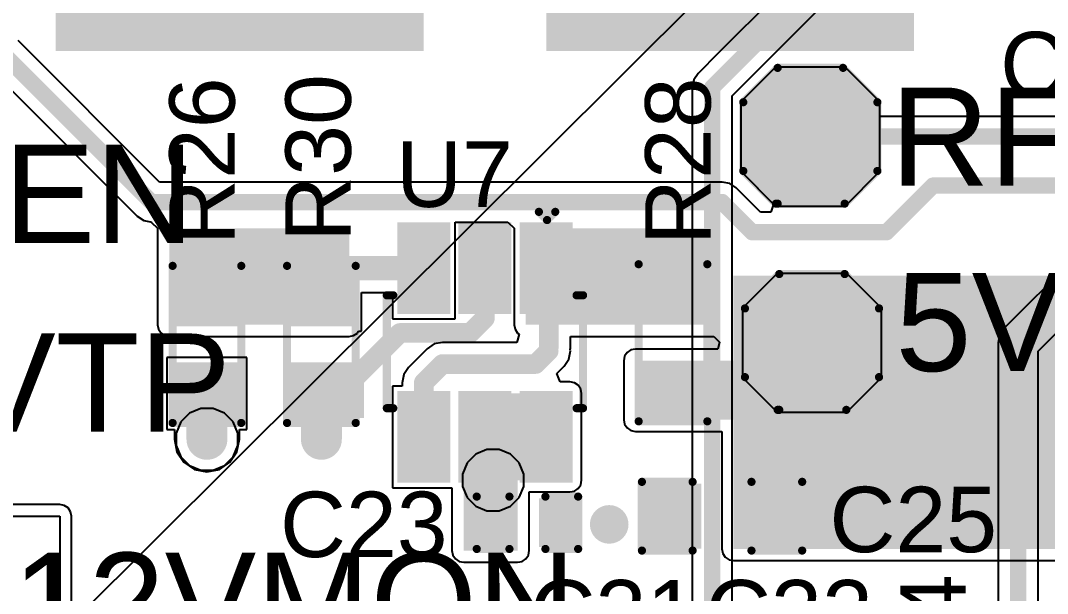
# Model space of a CAD drawing. Header units: millimetres. Extents: x 0 to 215, y 0 to 215.
# Drawn here: x 0.916 to 1.544, y 1.973 to 2.323 of the extents above; entities that cross this region are included whole.
import ezdxf

# ---------------------------------------------------------------- set-up
doc = ezdxf.new("R2010")
doc.units = ezdxf.units.MM
doc.header["$MEASUREMENT"] = 0
for name, color, linetype in [('BottomLayer', 5, 'Continuous'), ('BottomSolder', 6, 'Continuous'), ('MultiLayer', 9, 'Continuous'), ('PadHoleLayer', 156, 'Continuous'), ('TopLayer', 1, 'Continuous'), ('TopOverlay', 2, 'Continuous'), ('TopPaste', 8, 'Continuous'), ('TopSolder', 216, 'Continuous'), ('ViaHoleLayer', 16, 'Continuous')]:
    doc.layers.add(name, color=color, linetype=linetype)
doc.styles.add('Arial', font='', dxfattribs={"height": 0.2})
doc.styles.get('Arial').set_extended_font_data('Arial')

# ---------------------------------------------------------------- blocks, each defined once
blk = doc.blocks.new('P____PAK_SO_8_14')
at = {"layer": 'TopSolder'}
blk.add_line((0.10349, -0.09602), (-213.99582, -213.18636), dxfattribs=at)
blk = doc.blocks.new('SOT_23_6_19')
at = {"layer": 'TopLayer'}
for points in [[(-0.07559, 0.04961), (-0.02756, 0.04961), (-0.02756, 0.0252), (-0.07559, 0.0252)], [(0.02756, 0.04961), (0.07559, 0.04961), (0.07559, 0.0252), (0.02756, 0.0252)], [(-0.07559, 0.0122), (-0.02756, 0.0122), (-0.02756, -0.0122), (-0.07559, -0.0122)], [(0.02756, 0.0122), (0.07559, 0.0122), (0.07559, -0.0122), (0.02756, -0.0122)], [(-0.07559, -0.0252), (-0.02756, -0.0252), (-0.02756, -0.04961), (-0.07559, -0.04961)], [(0.02756, -0.0252), (0.07559, -0.0252), (0.07559, -0.04961), (0.02756, -0.04961)]]:
    blk.add_hatch(color=1, dxfattribs=at).paths.add_polyline_path(points)
at = {"layer": 'TopPaste'}
for points in [[(-0.07559, 0.04961), (-0.02756, 0.04961), (-0.02756, 0.0252), (-0.07559, 0.0252)], [(0.02756, 0.04961), (0.07559, 0.04961), (0.07559, 0.0252), (0.02756, 0.0252)], [(-0.07559, 0.0122), (-0.02756, 0.0122), (-0.02756, -0.0122), (-0.07559, -0.0122)], [(0.02756, 0.0122), (0.07559, 0.0122), (0.07559, -0.0122), (0.02756, -0.0122)], [(-0.07559, -0.0252), (-0.02756, -0.0252), (-0.02756, -0.04961), (-0.07559, -0.04961)], [(0.02756, -0.0252), (0.07559, -0.0252), (0.07559, -0.04961), (0.02756, -0.04961)]]:
    blk.add_hatch(color=8, dxfattribs=at).paths.add_polyline_path(points)
at = {"layer": 'TopSolder'}
for points in [[(-0.07959, 0.05361), (-0.02356, 0.05361), (-0.02356, 0.0212), (-0.07959, 0.0212)], [(0.02356, 0.05361), (0.07959, 0.05361), (0.07959, 0.0212), (0.02356, 0.0212)], [(-0.07959, 0.0162), (-0.02356, 0.0162), (-0.02356, -0.0162), (-0.07959, -0.0162)], [(0.02356, 0.0162), (0.07959, 0.0162), (0.07959, -0.0162), (0.02356, -0.0162)], [(-0.07959, -0.0212), (-0.02356, -0.0212), (-0.02356, -0.05361), (-0.07959, -0.05361)], [(0.02356, -0.0212), (0.07959, -0.0212), (0.07959, -0.05361), (0.02356, -0.05361)]]:
    blk.add_hatch(color=216, dxfattribs=at).paths.add_polyline_path(points)
at = {"layer": 'TopOverlay', "const_width": 0.005}
for points in [[(0.034, 0.06), (-0.035, 0.06)], [(-0.035, 0.05606), (-0.035, 0.06)], [(0.034, 0.05606), (0.034, 0.06)], [(-0.081, 0.038), (-0.086, 0.043)], [(-0.086, 0.033), (-0.086, 0.043)], [(-0.086, 0.033), (-0.081, 0.038)], [(-0.035, -0.06), (-0.035, -0.05606)], [(0.034, -0.06), (0.034, -0.05606)], [(0.034, -0.06), (-0.035, -0.06)]]:
    blk.add_lwpolyline(points, dxfattribs=at)
at = {"layer": 'TopOverlay', "const_width": 0.0025}
for points in [[(-0.03625, 0.06, 1), (-0.03375, 0.06, 1)], [(-0.03625, 0.06, 1), (-0.03375, 0.06, 1)], [(-0.03625, 0.05606, 1), (-0.03375, 0.05606, 1)], [(0.03275, 0.06, 1), (0.03525, 0.06, 1)], [(0.03275, 0.06, 1), (0.03525, 0.06, 1)], [(0.03275, 0.05606, 1), (0.03525, 0.05606, 1)], [(-0.08725, 0.043, 1), (-0.08475, 0.043, 1)], [(-0.08725, 0.043, 1), (-0.08475, 0.043, 1)], [(-0.08225, 0.038, 1), (-0.07975, 0.038, 1)], [(-0.08225, 0.038, 1), (-0.07975, 0.038, 1)], [(-0.08725, 0.033, 1), (-0.08475, 0.033, 1)], [(-0.08725, 0.033, 1), (-0.08475, 0.033, 1)], [(-0.03625, -0.05606, 1), (-0.03375, -0.05606, 1)], [(0.03275, -0.05606, 1), (0.03525, -0.05606, 1)], [(-0.03625, -0.06, 1), (-0.03375, -0.06, 1)], [(-0.03625, -0.06, 1), (-0.03375, -0.06, 1)], [(0.03275, -0.06, 1), (0.03525, -0.06, 1)], [(0.03275, -0.06, 1), (0.03525, -0.06, 1)]]:
    blk.add_lwpolyline(points, format="xyb", close=True, dxfattribs=at)
blk = doc.blocks.new('R___0603_51')
at = {"layer": 'TopLayer'}
for points in [[(-0.015, 0.0175), (-0.015, -0.0175), (-0.045, -0.0175), (-0.045, 0.0175)], [(0.045, 0.0175), (0.045, -0.0175), (0.015, -0.0175), (0.015, 0.0175)]]:
    blk.add_hatch(color=1, dxfattribs=at).paths.add_polyline_path(points)
at = {"layer": 'TopPaste'}
for points in [[(-0.015, 0.0175), (-0.015, -0.0175), (-0.045, -0.0175), (-0.045, 0.0175)], [(0.045, 0.0175), (0.045, -0.0175), (0.015, -0.0175), (0.015, 0.0175)]]:
    blk.add_hatch(color=8, dxfattribs=at).paths.add_polyline_path(points)
at = {"layer": 'TopSolder'}
for points in [[(-0.011, 0.0215), (-0.011, -0.0215), (-0.049, -0.0215), (-0.049, 0.0215)], [(0.049, 0.0215), (0.049, -0.0215), (0.011, -0.0215), (0.011, 0.0215)]]:
    blk.add_hatch(color=216, dxfattribs=at).paths.add_polyline_path(points)
at = {"layer": 'TopOverlay', "const_width": 0.005}
for points in [[(-0.048, 0.021), (0.048, 0.021)], [(-0.048, 0.021), (-0.048, -0.021)], [(0.048, 0.021), (0.048, -0.021)], [(-0.048, -0.021), (0.048, -0.021)]]:
    blk.add_lwpolyline(points, dxfattribs=at)
at = {"layer": 'TopOverlay', "const_width": 0.0025}
for points in [[(-0.04925, 0.021, 1), (-0.04675, 0.021, 1)], [(-0.04925, 0.021, 1), (-0.04675, 0.021, 1)], [(0.04675, 0.021, 1), (0.04925, 0.021, 1)], [(0.04675, 0.021, 1), (0.04925, 0.021, 1)], [(-0.04925, -0.021, 1), (-0.04675, -0.021, 1)], [(-0.04925, -0.021, 1), (-0.04675, -0.021, 1)], [(0.04675, -0.021, 1), (0.04925, -0.021, 1)], [(0.04675, -0.021, 1), (0.04925, -0.021, 1)]]:
    blk.add_lwpolyline(points, format="xyb", close=True, dxfattribs=at)
blk = doc.blocks.new('R___0603_53')
at = {"layer": 'TopLayer'}
for points in [[(-0.015, 0.0175), (-0.015, -0.0175), (-0.045, -0.0175), (-0.045, 0.0175)], [(0.045, 0.0175), (0.045, -0.0175), (0.015, -0.0175), (0.015, 0.0175)]]:
    blk.add_hatch(color=1, dxfattribs=at).paths.add_polyline_path(points)
at = {"layer": 'TopPaste'}
for points in [[(-0.015, 0.0175), (-0.015, -0.0175), (-0.045, -0.0175), (-0.045, 0.0175)], [(0.045, 0.0175), (0.045, -0.0175), (0.015, -0.0175), (0.015, 0.0175)]]:
    blk.add_hatch(color=8, dxfattribs=at).paths.add_polyline_path(points)
at = {"layer": 'TopSolder'}
for points in [[(-0.011, 0.0215), (-0.011, -0.0215), (-0.049, -0.0215), (-0.049, 0.0215)], [(0.049, 0.0215), (0.049, -0.0215), (0.011, -0.0215), (0.011, 0.0215)]]:
    blk.add_hatch(color=216, dxfattribs=at).paths.add_polyline_path(points)
at = {"layer": 'TopOverlay', "const_width": 0.005}
for points in [[(0.048, 0.021), (-0.048, 0.021)], [(-0.048, -0.021), (-0.048, 0.021)], [(0.048, -0.021), (0.048, 0.021)], [(0.048, -0.021), (-0.048, -0.021)]]:
    blk.add_lwpolyline(points, dxfattribs=at)
at = {"layer": 'TopOverlay', "const_width": 0.0025}
for points in [[(-0.04925, 0.021, 1), (-0.04675, 0.021, 1)], [(-0.04925, 0.021, 1), (-0.04675, 0.021, 1)], [(0.04675, 0.021, 1), (0.04925, 0.021, 1)], [(0.04675, 0.021, 1), (0.04925, 0.021, 1)], [(-0.04925, -0.021, 1), (-0.04675, -0.021, 1)], [(-0.04925, -0.021, 1), (-0.04675, -0.021, 1)], [(0.04675, -0.021, 1), (0.04925, -0.021, 1)], [(0.04675, -0.021, 1), (0.04925, -0.021, 1)]]:
    blk.add_lwpolyline(points, format="xyb", close=True, dxfattribs=at)
blk = doc.blocks.new('R___0603_55')
at = {"layer": 'TopLayer'}
for points in [[(-0.015, 0.0175), (-0.015, -0.0175), (-0.045, -0.0175), (-0.045, 0.0175)], [(0.045, 0.0175), (0.045, -0.0175), (0.015, -0.0175), (0.015, 0.0175)]]:
    blk.add_hatch(color=1, dxfattribs=at).paths.add_polyline_path(points)
at = {"layer": 'TopPaste'}
for points in [[(-0.015, 0.0175), (-0.015, -0.0175), (-0.045, -0.0175), (-0.045, 0.0175)], [(0.045, 0.0175), (0.045, -0.0175), (0.015, -0.0175), (0.015, 0.0175)]]:
    blk.add_hatch(color=8, dxfattribs=at).paths.add_polyline_path(points)
at = {"layer": 'TopSolder'}
for points in [[(-0.011, 0.0215), (-0.011, -0.0215), (-0.049, -0.0215), (-0.049, 0.0215)], [(0.049, 0.0215), (0.049, -0.0215), (0.011, -0.0215), (0.011, 0.0215)]]:
    blk.add_hatch(color=216, dxfattribs=at).paths.add_polyline_path(points)
at = {"layer": 'TopOverlay', "const_width": 0.005}
for points in [[(0.048, 0.021), (-0.048, 0.021)], [(-0.048, -0.021), (-0.048, 0.021)], [(0.048, -0.021), (0.048, 0.021)], [(0.048, -0.021), (-0.048, -0.021)]]:
    blk.add_lwpolyline(points, dxfattribs=at)
at = {"layer": 'TopOverlay', "const_width": 0.0025}
for points in [[(-0.04925, 0.021, 1), (-0.04675, 0.021, 1)], [(-0.04925, 0.021, 1), (-0.04675, 0.021, 1)], [(0.04675, 0.021, 1), (0.04925, 0.021, 1)], [(0.04675, 0.021, 1), (0.04925, 0.021, 1)], [(-0.04925, -0.021, 1), (-0.04675, -0.021, 1)], [(-0.04925, -0.021, 1), (-0.04675, -0.021, 1)], [(0.04675, -0.021, 1), (0.04925, -0.021, 1)], [(0.04675, -0.021, 1), (0.04925, -0.021, 1)]]:
    blk.add_lwpolyline(points, format="xyb", close=True, dxfattribs=at)
blk = doc.blocks.new('T____P______TH_1_8___H_________0_92___118')
at = {"layer": 'BottomLayer'}
blk.add_hatch(color=5, dxfattribs=at).paths.add_polyline_path([(0.01772, 0.03543), (-0.01772, 0.03543), (-0.03543, 0.01772), (-0.03543, -0.01772), (-0.01772, -0.03543), (0.01772, -0.03543), (0.03543, -0.01772), (0.03543, 0.01772)])
at = {"layer": 'BottomSolder'}
blk.add_hatch(color=6, dxfattribs=at).paths.add_polyline_path([(0.01972, 0.03943), (-0.01972, 0.03943), (-0.03943, 0.01972), (-0.03943, -0.01972), (-0.01972, -0.03943), (0.01972, -0.03943), (0.03943, -0.01972), (0.03943, 0.01972)])
at = {"layer": 'MultiLayer'}
blk.add_hatch(color=9, dxfattribs=at).paths.add_polyline_path([(0.01772, 0.03543), (-0.01772, 0.03543), (-0.03543, 0.01772), (-0.03543, -0.01772), (-0.01772, -0.03543), (0.01772, -0.03543), (0.03543, -0.01772), (0.03543, 0.01772)])
at = {"layer": 'PadHoleLayer'}
h = blk.add_hatch(color=156, dxfattribs=at)
edge = h.paths.add_edge_path()
edge.add_arc((0, 0), 0.01811, 0, 360)
at = {"layer": 'TopLayer'}
blk.add_hatch(color=1, dxfattribs=at).paths.add_polyline_path([(0.01772, 0.03543), (-0.01772, 0.03543), (-0.03543, 0.01772), (-0.03543, -0.01772), (-0.01772, -0.03543), (0.01772, -0.03543), (0.03543, -0.01772), (0.03543, 0.01772)])
at = {"layer": 'TopSolder'}
blk.add_hatch(color=216, dxfattribs=at).paths.add_polyline_path([(0.01972, 0.03943), (-0.01972, 0.03943), (-0.03943, 0.01972), (-0.03943, -0.01972), (-0.01972, -0.03943), (0.01972, -0.03943), (0.03943, -0.01972), (0.03943, 0.01972)])
at = {"layer": 'TopOverlay', "const_width": 0.005}
for points in [[(-0.041, 0.021), (-0.02, 0.042)], [(-0.02, 0.042), (0.02, 0.042)], [(0.02, 0.042), (0.041, 0.021)], [(-0.041, -0.021), (-0.041, 0.021)], [(0.041, -0.021), (0.041, 0.021)], [(-0.041, -0.021), (-0.021, -0.041)], [(0.021, -0.041), (0.041, -0.021)], [(-0.02, -0.041), (0.021, -0.041)]]:
    blk.add_lwpolyline(points, dxfattribs=at)
at = {"layer": 'TopOverlay', "const_width": 0.0025}
for points in [[(-0.02125, 0.042, 1), (-0.01875, 0.042, 1)], [(-0.02125, 0.042, 1), (-0.01875, 0.042, 1)], [(0.01875, 0.042, 1), (0.02125, 0.042, 1)], [(0.01875, 0.042, 1), (0.02125, 0.042, 1)], [(-0.04225, 0.021, 1), (-0.03975, 0.021, 1)], [(-0.04225, 0.021, 1), (-0.03975, 0.021, 1)], [(0.03975, 0.021, 1), (0.04225, 0.021, 1)], [(0.03975, 0.021, 1), (0.04225, 0.021, 1)], [(-0.04225, -0.021, 1), (-0.03975, -0.021, 1)], [(-0.04225, -0.021, 1), (-0.03975, -0.021, 1)], [(0.03975, -0.021, 1), (0.04225, -0.021, 1)], [(0.03975, -0.021, 1), (0.04225, -0.021, 1)], [(-0.02225, -0.041, 1), (-0.01975, -0.041, 1)], [(-0.02125, -0.041, 1), (-0.01875, -0.041, 1)], [(0.01975, -0.041, 1), (0.02225, -0.041, 1)], [(0.01975, -0.041, 1), (0.02225, -0.041, 1)]]:
    blk.add_lwpolyline(points, format="xyb", close=True, dxfattribs=at)
blk = doc.blocks.new('T____P______TH_1_8___H_________0_92___122')
at = {"layer": 'BottomLayer'}
blk.add_hatch(color=5, dxfattribs=at).paths.add_polyline_path([(0.01772, 0.03543), (-0.01772, 0.03543), (-0.03543, 0.01772), (-0.03543, -0.01772), (-0.01772, -0.03543), (0.01772, -0.03543), (0.03543, -0.01772), (0.03543, 0.01772)])
at = {"layer": 'BottomSolder'}
blk.add_hatch(color=6, dxfattribs=at).paths.add_polyline_path([(0.01972, 0.03943), (-0.01972, 0.03943), (-0.03943, 0.01972), (-0.03943, -0.01972), (-0.01972, -0.03943), (0.01972, -0.03943), (0.03943, -0.01972), (0.03943, 0.01972)])
at = {"layer": 'MultiLayer'}
blk.add_hatch(color=9, dxfattribs=at).paths.add_polyline_path([(0.01772, 0.03543), (-0.01772, 0.03543), (-0.03543, 0.01772), (-0.03543, -0.01772), (-0.01772, -0.03543), (0.01772, -0.03543), (0.03543, -0.01772), (0.03543, 0.01772)])
at = {"layer": 'PadHoleLayer'}
h = blk.add_hatch(color=156, dxfattribs=at)
edge = h.paths.add_edge_path()
edge.add_arc((0, 0), 0.01811, 0, 360)
at = {"layer": 'TopLayer'}
blk.add_hatch(color=1, dxfattribs=at).paths.add_polyline_path([(0.01772, 0.03543), (-0.01772, 0.03543), (-0.03543, 0.01772), (-0.03543, -0.01772), (-0.01772, -0.03543), (0.01772, -0.03543), (0.03543, -0.01772), (0.03543, 0.01772)])
at = {"layer": 'TopSolder'}
blk.add_hatch(color=216, dxfattribs=at).paths.add_polyline_path([(0.01972, 0.03943), (-0.01972, 0.03943), (-0.03943, 0.01972), (-0.03943, -0.01972), (-0.01972, -0.03943), (0.01972, -0.03943), (0.03943, -0.01972), (0.03943, 0.01972)])
at = {"layer": 'TopOverlay', "const_width": 0.005}
for points in [[(-0.041, 0.021), (-0.02, 0.042)], [(-0.02, 0.042), (0.02, 0.042)], [(0.02, 0.042), (0.041, 0.021)], [(-0.041, -0.021), (-0.041, 0.021)], [(0.041, -0.021), (0.041, 0.021)], [(-0.041, -0.021), (-0.021, -0.041)], [(0.021, -0.041), (0.041, -0.021)], [(-0.02, -0.041), (0.021, -0.041)]]:
    blk.add_lwpolyline(points, dxfattribs=at)
at = {"layer": 'TopOverlay', "const_width": 0.0025}
for points in [[(-0.02125, 0.042, 1), (-0.01875, 0.042, 1)], [(-0.02125, 0.042, 1), (-0.01875, 0.042, 1)], [(0.01875, 0.042, 1), (0.02125, 0.042, 1)], [(0.01875, 0.042, 1), (0.02125, 0.042, 1)], [(-0.04225, 0.021, 1), (-0.03975, 0.021, 1)], [(-0.04225, 0.021, 1), (-0.03975, 0.021, 1)], [(0.03975, 0.021, 1), (0.04225, 0.021, 1)], [(0.03975, 0.021, 1), (0.04225, 0.021, 1)], [(-0.04225, -0.021, 1), (-0.03975, -0.021, 1)], [(-0.04225, -0.021, 1), (-0.03975, -0.021, 1)], [(0.03975, -0.021, 1), (0.04225, -0.021, 1)], [(0.03975, -0.021, 1), (0.04225, -0.021, 1)], [(-0.02225, -0.041, 1), (-0.01975, -0.041, 1)], [(-0.02125, -0.041, 1), (-0.01875, -0.041, 1)], [(0.01975, -0.041, 1), (0.02225, -0.041, 1)], [(0.01975, -0.041, 1), (0.02225, -0.041, 1)]]:
    blk.add_lwpolyline(points, format="xyb", close=True, dxfattribs=at)
blk = doc.blocks.new('SMD_2_J_L____162')
at = {"layer": 'TopLayer'}
for points in [[(-0.14177, 0.10846), (-0.04217, 0.10846), (-0.04217, -0.10846), (-0.14177, -0.10846)], [(0.04217, 0.10846), (0.14177, 0.10846), (0.14177, -0.10846), (0.04217, -0.10846)]]:
    blk.add_hatch(color=1, dxfattribs=at).paths.add_polyline_path(points)
at = {"layer": 'TopPaste'}
for points in [[(-0.14177, 0.10846), (-0.04217, 0.10846), (-0.04217, -0.10846), (-0.14177, -0.10846)], [(0.04217, 0.10846), (0.14177, 0.10846), (0.14177, -0.10846), (0.04217, -0.10846)]]:
    blk.add_hatch(color=8, dxfattribs=at).paths.add_polyline_path(points)
at = {"layer": 'TopSolder'}
for points in [[(-0.14577, 0.11246), (-0.03817, 0.11246), (-0.03817, -0.11246), (-0.14577, -0.11246)], [(0.03817, 0.11246), (0.14577, 0.11246), (0.14577, -0.11246), (0.03817, -0.11246)]]:
    blk.add_hatch(color=216, dxfattribs=at).paths.add_polyline_path(points)
at = {"layer": 'TopOverlay', "const_width": 0.005}
for points in [[(-0.02953, 0.10027), (0.02953, 0.10027)], [(-0.02953, -0.10027), (0.02953, -0.10027)]]:
    blk.add_lwpolyline(points, dxfattribs=at)
at = {"layer": 'TopOverlay', "const_width": 0.0025}
for points in [[(-0.03078, 0.10027, 1), (-0.02828, 0.10027, 1)], [(0.02828, 0.10027, 1), (0.03078, 0.10027, 1)], [(-0.03078, -0.10027, 1), (-0.02828, -0.10027, 1)], [(0.02828, -0.10027, 1), (0.03078, -0.10027, 1)]]:
    blk.add_lwpolyline(points, format="xyb", close=True, dxfattribs=at)
blk = doc.blocks.new('SMD_2_J_L____163')
at = {"layer": 'TopLayer'}
for points in [[(-0.14177, 0.10846), (-0.04217, 0.10846), (-0.04217, -0.10846), (-0.14177, -0.10846)], [(0.04217, 0.10846), (0.14177, 0.10846), (0.14177, -0.10846), (0.04217, -0.10846)]]:
    blk.add_hatch(color=1, dxfattribs=at).paths.add_polyline_path(points)
at = {"layer": 'TopPaste'}
for points in [[(-0.14177, 0.10846), (-0.04217, 0.10846), (-0.04217, -0.10846), (-0.14177, -0.10846)], [(0.04217, 0.10846), (0.14177, 0.10846), (0.14177, -0.10846), (0.04217, -0.10846)]]:
    blk.add_hatch(color=8, dxfattribs=at).paths.add_polyline_path(points)
at = {"layer": 'TopSolder'}
for points in [[(-0.14577, 0.11246), (-0.03817, 0.11246), (-0.03817, -0.11246), (-0.14577, -0.11246)], [(0.03817, 0.11246), (0.14577, 0.11246), (0.14577, -0.11246), (0.03817, -0.11246)]]:
    blk.add_hatch(color=216, dxfattribs=at).paths.add_polyline_path(points)
at = {"layer": 'TopOverlay', "const_width": 0.005}
for points in [[(-0.02953, 0.10027), (0.02953, 0.10027)], [(-0.02953, -0.10027), (0.02953, -0.10027)]]:
    blk.add_lwpolyline(points, dxfattribs=at)
at = {"layer": 'TopOverlay', "const_width": 0.0025}
for points in [[(-0.03078, 0.10027, 1), (-0.02828, 0.10027, 1)], [(0.02828, 0.10027, 1), (0.03078, 0.10027, 1)], [(-0.03078, -0.10027, 1), (-0.02828, -0.10027, 1)], [(0.02828, -0.10027, 1), (0.03078, -0.10027, 1)]]:
    blk.add_lwpolyline(points, format="xyb", close=True, dxfattribs=at)
blk = doc.blocks.new('C___0603_181')
at = {"layer": 'TopLayer'}
for points in [[(-0.015, 0.0175), (-0.015, -0.0175), (-0.045, -0.0175), (-0.045, 0.0175)], [(0.045, 0.0175), (0.045, -0.0175), (0.015, -0.0175), (0.015, 0.0175)]]:
    blk.add_hatch(color=1, dxfattribs=at).paths.add_polyline_path(points)
at = {"layer": 'TopPaste'}
for points in [[(-0.015, 0.0175), (-0.015, -0.0175), (-0.045, -0.0175), (-0.045, 0.0175)], [(0.045, 0.0175), (0.045, -0.0175), (0.015, -0.0175), (0.015, 0.0175)]]:
    blk.add_hatch(color=8, dxfattribs=at).paths.add_polyline_path(points)
at = {"layer": 'TopSolder'}
for points in [[(-0.01264, 0.01986), (-0.01264, -0.01986), (-0.04736, -0.01986), (-0.04736, 0.01986)], [(0.04736, 0.01986), (0.04736, -0.01986), (0.01264, -0.01986), (0.01264, 0.01986)]]:
    blk.add_hatch(color=216, dxfattribs=at).paths.add_polyline_path(points)
at = {"layer": 'TopOverlay', "const_width": 0.005}
for points in [[(-0.018, 0.021), (-0.049, 0.021)], [(-0.049, 0.021), (-0.049, -0.021)], [(0.049, 0.021), (0.018, 0.021)], [(0.049, 0.021), (0.049, -0.021)], [(-0.018, -0.021), (-0.049, -0.021)], [(0.049, -0.021), (0.018, -0.021)]]:
    blk.add_lwpolyline(points, dxfattribs=at)
at = {"layer": 'TopOverlay', "const_width": 0.0025}
for points in [[(-0.05025, 0.021, 1), (-0.04775, 0.021, 1)], [(-0.05025, 0.021, 1), (-0.04775, 0.021, 1)], [(-0.01925, 0.021, 1), (-0.01675, 0.021, 1)], [(0.01675, 0.021, 1), (0.01925, 0.021, 1)], [(0.04775, 0.021, 1), (0.05025, 0.021, 1)], [(0.04775, 0.021, 1), (0.05025, 0.021, 1)], [(-0.05025, -0.021, 1), (-0.04775, -0.021, 1)], [(-0.05025, -0.021, 1), (-0.04775, -0.021, 1)], [(-0.01925, -0.021, 1), (-0.01675, -0.021, 1)], [(0.01675, -0.021, 1), (0.01925, -0.021, 1)], [(0.04775, -0.021, 1), (0.05025, -0.021, 1)], [(0.04775, -0.021, 1), (0.05025, -0.021, 1)]]:
    blk.add_lwpolyline(points, format="xyb", close=True, dxfattribs=at)
blk = doc.blocks.new('C___0402_183')
at = {"layer": 'TopLayer'}
for points in [[(-0.0275, -0.0125), (-0.0275, 0.0125), (-0.0095, 0.0125), (-0.0095, -0.0125)], [(0.0095, -0.0125), (0.0095, 0.0125), (0.0275, 0.0125), (0.0275, -0.0125)]]:
    blk.add_hatch(color=1, dxfattribs=at).paths.add_polyline_path(points)
at = {"layer": 'TopPaste'}
for points in [[(-0.0275, -0.0125), (-0.0275, 0.0125), (-0.0095, 0.0125), (-0.0095, -0.0125)], [(0.0095, -0.0125), (0.0095, 0.0125), (0.0275, 0.0125), (0.0275, -0.0125)]]:
    blk.add_hatch(color=8, dxfattribs=at).paths.add_polyline_path(points)
at = {"layer": 'TopSolder'}
for points in [[(-0.02986, -0.01486), (-0.02986, 0.01486), (-0.00714, 0.01486), (-0.00714, -0.01486)], [(0.00714, -0.01486), (0.00714, 0.01486), (0.02986, 0.01486), (0.02986, -0.01486)]]:
    blk.add_hatch(color=216, dxfattribs=at).paths.add_polyline_path(points)
at = {"layer": 'TopOverlay', "const_width": 0.005}
for points in [[(-0.031, 0.016), (-0.011, 0.016)], [(-0.031, -0.016), (-0.031, 0.016)], [(0.011, 0.016), (0.031, 0.016)], [(0.031, -0.016), (0.031, 0.016)], [(-0.031, -0.016), (-0.011, -0.016)], [(0.011, -0.016), (0.031, -0.016)]]:
    blk.add_lwpolyline(points, dxfattribs=at)
at = {"layer": 'TopOverlay', "const_width": 0.0025}
for points in [[(-0.03225, 0.016, 1), (-0.02975, 0.016, 1)], [(-0.03225, 0.016, 1), (-0.02975, 0.016, 1)], [(-0.01225, 0.016, 1), (-0.00975, 0.016, 1)], [(0.00975, 0.016, 1), (0.01225, 0.016, 1)], [(0.02975, 0.016, 1), (0.03225, 0.016, 1)], [(0.02975, 0.016, 1), (0.03225, 0.016, 1)], [(-0.03225, -0.016, 1), (-0.02975, -0.016, 1)], [(-0.03225, -0.016, 1), (-0.02975, -0.016, 1)], [(-0.01225, -0.016, 1), (-0.00975, -0.016, 1)], [(0.00975, -0.016, 1), (0.01225, -0.016, 1)], [(0.02975, -0.016, 1), (0.03225, -0.016, 1)], [(0.02975, -0.016, 1), (0.03225, -0.016, 1)]]:
    blk.add_lwpolyline(points, format="xyb", close=True, dxfattribs=at)

msp = doc.modelspace()

# ---------------------------------------------------------------- hatches: boundary and pattern name
at = {"layer": 'BottomLayer'}
h = msp.add_hatch(color=5, dxfattribs=at)
edge = h.paths.add_edge_path()
edge.add_arc((1.03, 2.067), 0.01181, 0, 360)
h = msp.add_hatch(color=5, dxfattribs=at)
edge = h.paths.add_edge_path()
edge.add_arc((1.1, 2.067), 0.01181, 0, 360)
h = msp.add_hatch(color=5, dxfattribs=at)
edge = h.paths.add_edge_path()
edge.add_arc((1.205, 2.042), 0.01181, 0, 360)
h = msp.add_hatch(color=5, dxfattribs=at)
edge = h.paths.add_edge_path()
edge.add_arc((1.276, 2.015), 0.01181, 0, 360)
at = {"layer": 'TopLayer'}
for points in [[(1.007, 2.137), (1.117, 2.137), (1.117, 2.196), (1.007, 2.196)], [(1.225, 2.137), (1.34, 2.137), (1.34, 2.196), (1.225, 2.196)], [(1.352, 2), (1.609, 2), (1.609, 2.167), (1.352, 2.167)], [(1.292, 2.079), (1.376, 2.079), (1.376, 2.115), (1.292, 2.115)], [(1.081, 2.08), (1.126, 2.08), (1.126, 2.11), (1.081, 2.11)], [(1.187, 1.999), (1.22, 1.999), (1.22, 2.095), (1.187, 2.095)], [(1.187, 2.042), (1.252, 2.042), (1.252, 2.095), (1.187, 2.095)]]:
    msp.add_hatch(color=1, dxfattribs=at).paths.add_polyline_path(points)
h = msp.add_hatch(color=1, dxfattribs=at)
edge = h.paths.add_edge_path()
edge.add_arc((1.03, 2.067), 0.01181, 0, 360)
h = msp.add_hatch(color=1, dxfattribs=at)
edge = h.paths.add_edge_path()
edge.add_arc((1.1, 2.067), 0.01181, 0, 360)
h = msp.add_hatch(color=1, dxfattribs=at)
edge = h.paths.add_edge_path()
edge.add_arc((1.205, 2.042), 0.01181, 0, 360)
h = msp.add_hatch(color=1, dxfattribs=at)
edge = h.paths.add_edge_path()
edge.add_arc((1.276, 2.015), 0.01181, 0, 360)
at = {"layer": 'ViaHoleLayer'}
h = msp.add_hatch(color=16, dxfattribs=at)
edge = h.paths.add_edge_path()
edge.add_arc((1.03, 2.067), 0.00591, 0, 360)
h = msp.add_hatch(color=16, dxfattribs=at)
edge = h.paths.add_edge_path()
edge.add_arc((1.1, 2.067), 0.00591, 0, 360)
h = msp.add_hatch(color=16, dxfattribs=at)
edge = h.paths.add_edge_path()
edge.add_arc((1.205, 2.042), 0.00591, 0, 360)
h = msp.add_hatch(color=16, dxfattribs=at)
edge = h.paths.add_edge_path()
edge.add_arc((1.276, 2.015), 0.00591, 0, 360)

# ---------------------------------------------------------------- linework, layer by layer
at = {"layer": 'BottomLayer'}
for p, q in [((1.46976, 2.43007), (1.34292, 2.30322)), ((1.36022, 2.28592), (1.49065, 2.41635)), ((1.34292, 2.30322), (1.33035, 2.29065)), ((1.37778, 2.29443), (1.35657, 2.27322)), ((1.42022, 2.29443), (1.37778, 2.29443)), ((1.44143, 2.27322), (1.42022, 2.29443)), ((1.3277, 2.28668), (1.32676, 2.282)), ((1.33035, 2.29065), (1.3277, 2.28668)), ((1.35124, 2.27693), (1.36022, 2.28592)), ((1.32676, 2.282), (1.32676, 1.637)), ((1.35124, 1.64207), (1.35124, 2.27693)), ((1.35657, 2.27322), (1.35657, 2.23078)), ((1.44143, 2.23078), (1.44143, 2.27322)), ((1.35657, 2.23078), (1.37778, 2.20957)), ((1.42022, 2.20957), (1.44143, 2.23078)), ((1.37778, 2.20957), (1.42022, 2.20957)), ((1.56982, 2.18712), (1.51735, 2.13465)), ((1.37878, 2.16843), (1.35757, 2.14722)), ((1.42122, 2.16843), (1.37878, 2.16843)), ((1.44243, 2.14722), (1.42122, 2.16843)), ((1.53824, 2.12093), (1.58354, 2.16624)), ((1.35757, 2.14722), (1.35757, 2.10478)), ((1.44243, 2.10478), (1.44243, 2.14722)), ((1.5147, 2.13068), (1.51376, 2.126)), ((1.51735, 2.13465), (1.5147, 2.13068)), ((1.51376, 2.126), (1.51376, 1.75691)), ((1.53824, 1.444), (1.53824, 2.12093)), ((1.35757, 2.10478), (1.37878, 2.08357)), ((1.42122, 2.08357), (1.44243, 2.10478)), ((1.02626, 2.08581), (1.01934, 2.08295)), ((1.03374, 2.08581), (1.02626, 2.08581)), ((1.04066, 2.08295), (1.03374, 2.08581)), ((1.01934, 2.08295), (1.01405, 2.07766)), ((1.04595, 2.07766), (1.04066, 2.08295)), ((1.37878, 2.08357), (1.42122, 2.08357)), ((1.01405, 2.07766), (1.01119, 2.07074)), ((1.04881, 2.07074), (1.04595, 2.07766)), ((1.01119, 2.07074), (1.01119, 2.06326)), ((1.04881, 2.06326), (1.04881, 2.07074)), ((1.01119, 2.06326), (1.01405, 2.05634)), ((1.04595, 2.05634), (1.04881, 2.06326)), ((1.20126, 2.06081), (1.19434, 2.05795)), ((1.20874, 2.06081), (1.20126, 2.06081)), ((1.21566, 2.05795), (1.20874, 2.06081)), ((1.01405, 2.05634), (1.01934, 2.05105)), ((1.04066, 2.05105), (1.04595, 2.05634)), ((1.19434, 2.05795), (1.18905, 2.05266)), ((1.22095, 2.05266), (1.21566, 2.05795)), ((1.01934, 2.05105), (1.02626, 2.04819)), ((1.02626, 2.04819), (1.03374, 2.04819)), ((1.03374, 2.04819), (1.04066, 2.05105)), ((1.18905, 2.05266), (1.18619, 2.04574)), ((1.22381, 2.04574), (1.22095, 2.05266)), ((1.18619, 2.04574), (1.18619, 2.03826)), ((1.22381, 2.03826), (1.22381, 2.04574)), ((1.18619, 2.03826), (1.18905, 2.03134)), ((1.22095, 2.03134), (1.22381, 2.03826)), ((1.18905, 2.03134), (1.19434, 2.02605)), ((1.21566, 2.02605), (1.22095, 2.03134)), ((1.19434, 2.02605), (1.20126, 2.02319)), ((1.20126, 2.02319), (1.20874, 2.02319)), ((1.20874, 2.02319), (1.21566, 2.02605))]:
    msp.add_line(p, q, dxfattribs=at)
at = {"layer": 'BottomLayer', "const_width": 0.01}
for points in [[(1.35157, 2.29457), (1.482, 2.425)], [(1.339, 2.282), (1.35157, 2.29457)], [(1.339, 1.637), (1.339, 2.282)], [(1.526, 2.126), (1.57847, 2.17847)], [(1.526, 1.444), (1.526, 2.126)]]:
    msp.add_lwpolyline(points, dxfattribs=at)
at = {"layer": 'BottomLayer', "const_width": 0.005}
for points in [[(1.34907, 2.29457, 1), (1.35407, 2.29457, 1)], [(1.34907, 2.29457, 1), (1.35407, 2.29457, 1)], [(1.3365, 2.282, 1), (1.3415, 2.282, 1)], [(1.3365, 2.282, 1), (1.3415, 2.282, 1)], [(1.5235, 2.126, 1), (1.5285, 2.126, 1)], [(1.5235, 2.126, 1), (1.5285, 2.126, 1)]]:
    msp.add_lwpolyline(points, format="xyb", close=True, dxfattribs=at)
at = {"layer": 'TopLayer'}
for p, q in [((1.00107, 2.22424), (0.91465, 2.31065)), ((1.37778, 2.29443), (1.35657, 2.27322)), ((1.42022, 2.29443), (1.37778, 2.29443)), ((1.44143, 2.27322), (1.42022, 2.29443)), ((0.90093, 2.28976), (0.98735, 2.20335)), ((1.35657, 2.27322), (1.35657, 2.23078)), ((1.44143, 2.26424), (1.44143, 2.27322)), ((1.67206, 2.26424), (1.44143, 2.26424)), ((1.35657, 2.23078), (1.37655, 2.2108)), ((1.345, 2.22424), (1.00107, 2.22424)), ((1.34968, 2.2233), (1.345, 2.22424)), ((1.35365, 2.22065), (1.34968, 2.2233)), ((1.3685, 2.2058), (1.35365, 2.22065)), ((1.37655, 2.2108), (1.3748, 2.2058)), ((1.3748, 2.2058), (1.3685, 2.2058)), ((0.98735, 2.20335), (0.99132, 2.2007)), ((0.99132, 2.2007), (0.99559, 2.19985)), ((0.99559, 2.19985), (0.9962, 2.19957)), ((0.9962, 2.19957), (0.99986, 2.196)), ((1.1818, 2.14056), (1.1818, 2.19976)), ((1.1818, 2.19976), (1.21403, 2.19976)), ((1.21403, 2.19976), (1.21786, 2.196)), ((0.99986, 2.196), (0.99986, 2.137)), ((1.21786, 2.196), (1.21786, 2.137)), ((1.1245, 2.133), (1.1245, 2.15679)), ((1.1245, 2.15679), (1.14339, 2.15679)), ((1.14339, 2.15679), (1.14339, 2.14056)), ((0.99986, 2.137), (1.00041, 2.13427)), ((1.14339, 2.14056), (1.1818, 2.14056)), ((1.21786, 2.137), (1.21841, 2.13427)), ((1.00041, 2.13427), (1.00195, 2.13195)), ((1.00195, 2.13195), (1.00427, 2.13041)), ((1.00427, 2.13041), (1.007, 2.12986)), ((1.007, 2.12986), (1.117, 2.12986)), ((1.117, 2.12986), (1.11973, 2.13041)), ((1.11973, 2.13041), (1.12205, 2.13195)), ((1.12205, 2.13195), (1.12275, 2.133)), ((1.12275, 2.133), (1.1245, 2.133)), ((1.21841, 2.13427), (1.21995, 2.13195)), ((1.221, 2.13125), (1.21948, 2.12625)), ((1.21995, 2.13195), (1.221, 2.13125)), ((1.25225, 2.1226), (1.25225, 2.12986)), ((1.25225, 2.12986), (1.33996, 2.12986)), ((1.33996, 2.12986), (1.34347, 2.1263)), ((1.16893, 2.12525), (1.16463, 2.12237)), ((1.174, 2.12625), (1.16893, 2.12525)), ((1.21948, 2.12625), (1.174, 2.12625)), ((1.2521, 2.1218), (1.25225, 2.1226)), ((1.34347, 2.1263), (1.34236, 2.12214)), ((1.0545, 2.117), (1.0055, 2.117)), ((1.0055, 2.117), (1.0055, 2.073)), ((1.0545, 2.073), (1.0545, 2.117)), ((1.16463, 2.12237), (1.15323, 2.11097)), ((1.25125, 2.11593), (1.25225, 2.121)), ((1.25225, 2.121), (1.2521, 2.1218)), ((1.28541, 2.11773), (1.28486, 2.115)), ((1.28695, 2.12005), (1.28541, 2.11773)), ((1.28927, 2.12159), (1.28695, 2.12005)), ((1.292, 2.12214), (1.28927, 2.12159)), ((1.34236, 2.12214), (1.292, 2.12214)), ((1.15323, 2.11097), (1.15035, 2.10667)), ((1.24388, 2.10714), (1.24837, 2.11163)), ((1.24837, 2.11163), (1.25125, 2.11593)), ((1.28486, 2.115), (1.28486, 2.079)), ((1.15035, 2.10667), (1.14934, 2.1016)), ((1.24595, 2.10214), (1.24388, 2.10714)), ((1.14934, 2.09944), (1.14339, 2.09944)), ((1.14339, 2.09944), (1.14339, 2.03741)), ((1.14934, 2.1016), (1.14934, 2.09944)), ((1.252, 2.10214), (1.24595, 2.10214)), ((1.25473, 2.10159), (1.252, 2.10214)), ((1.25705, 2.10005), (1.25473, 2.10159)), ((1.25859, 2.09773), (1.25705, 2.10005)), ((1.25914, 2.095), (1.25859, 2.09773)), ((1.25914, 2.042), (1.25914, 2.095)), ((1.28486, 2.079), (1.28541, 2.07627)), ((1.0055, 2.073), (1.01012, 2.073)), ((1.01012, 2.073), (1.01012, 2.067)), ((1.04988, 2.067), (1.04988, 2.073)), ((1.04988, 2.073), (1.0545, 2.073)), ((1.28541, 2.07627), (1.28695, 2.07395)), ((1.28695, 2.07395), (1.28927, 2.07241)), ((1.28927, 2.07241), (1.292, 2.07186)), ((1.01012, 2.067), (1.01163, 2.05939)), ((1.04837, 2.05939), (1.04988, 2.067)), ((1.292, 2.07186), (1.34486, 2.07186)), ((1.34486, 2.07186), (1.34486, 2)), ((1.01163, 2.05939), (1.01594, 2.05294)), ((1.04406, 2.05294), (1.04837, 2.05939)), ((1.01594, 2.05294), (1.02239, 2.04863)), ((1.02239, 2.04863), (1.03, 2.04712)), ((1.03, 2.04712), (1.03761, 2.04863)), ((1.03761, 2.04863), (1.04406, 2.05294)), ((1.25859, 2.03927), (1.25914, 2.042)), ((1.14339, 2.03741), (1.17986, 2.03741)), ((1.17986, 2.03741), (1.17986, 1.999)), ((1.22714, 1.999), (1.22714, 2.03486)), ((1.22714, 2.03486), (1.252, 2.03486)), ((1.252, 2.03486), (1.25473, 2.03541)), ((1.25473, 2.03541), (1.25705, 2.03695)), ((1.25705, 2.03695), (1.25859, 2.03927)), ((0.94, 2.02714), (0.81, 2.02714)), ((0.94273, 2.02659), (0.94, 2.02714)), ((0.94505, 2.02505), (0.94273, 2.02659)), ((0.94659, 2.02273), (0.94505, 2.02505)), ((0.94714, 2.02), (0.94659, 2.02273)), ((0.81, 2.02), (0.94, 2.02)), ((0.94, 2.02), (0.94, 1.7237)), ((0.94714, 1.73927), (0.94714, 2.02)), ((1.17986, 1.999), (1.18041, 1.99627)), ((1.22659, 1.99627), (1.22714, 1.999)), ((1.34486, 2), (1.34541, 1.99727)), ((1.34541, 1.99727), (1.34695, 1.99495)), ((1.18041, 1.99627), (1.18195, 1.99395)), ((1.18195, 1.99395), (1.18427, 1.99241)), ((1.18427, 1.99241), (1.187, 1.99186)), ((1.187, 1.99186), (1.22, 1.99186)), ((1.22, 1.99186), (1.22273, 1.99241)), ((1.22273, 1.99241), (1.22505, 1.99395)), ((1.22505, 1.99395), (1.22659, 1.99627)), ((1.34695, 1.99495), (1.34927, 1.99341)), ((1.34927, 1.99341), (1.352, 1.99286)), ((1.352, 1.99286), (1.609, 1.99286))]:
    msp.add_line(p, q, dxfattribs=at)
for points, const_width in [([(0.906, 2.302), (0.996, 2.212)], 0.01), ([(1.399, 2.252), (1.67206, 2.252)], 0.01), ([(1.44557, 2.19357), (1.47405, 2.22205)], 0.01), ([(1.47405, 2.22205), (1.77677, 2.22205)], 0.01), ([(0.996, 2.212), (1.345, 2.212)], 0.01), ([(1.345, 2.212), (1.36343, 2.19357)], 0.01), ([(1.36343, 2.19357), (1.4221, 2.19357)], 0.01), ([(1.4221, 2.19357), (1.44557, 2.19357)], 0.01), ([(1.1035, 2.1665), (1.10857, 2.17157)], 0.012), ([(1.10857, 2.17157), (1.1626, 2.17157)], 0.015), ([(1.2, 2.141), (1.2, 2.17157)], 0.012), ([(1.239, 2.1226), (1.239, 2.17157)], 0.012), ([(1.062, 2.1665), (1.1035, 2.1665)], 0.012), ([(1.191, 2.132), (1.2, 2.141)], 0.012), ([(1.119, 2.103), (1.148, 2.132)], 0.012), ([(1.148, 2.132), (1.191, 2.132)], 0.012), ([(1.231, 2.113), (1.239, 2.121)], 0.012), ([(1.1626, 2.1016), (1.174, 2.113)], 0.012), ([(1.174, 2.113), (1.231, 2.113)], 0.012), ([(1.03, 2.067), (1.03, 2.095)], 0.025), ([(1.1, 2.067), (1.1, 2.095)], 0.025), ([(1.119, 2.086), (1.119, 2.103)], 0.012), ([(1.1626, 2.06843), (1.1626, 2.1016)], 0.012)]:
    msp.add_lwpolyline(points, dxfattribs=dict(at, const_width=const_width))
for points, const_width in [([(1.3965, 2.252, 1), (1.4015, 2.252, 1)], 0.005), ([(1.47155, 2.22205, 1), (1.47655, 2.22205, 1)], 0.005), ([(1.47155, 2.22205, 1), (1.47655, 2.22205, 1)], 0.005), ([(0.9935, 2.212, 1), (0.9985, 2.212, 1)], 0.005), ([(0.9935, 2.212, 1), (0.9985, 2.212, 1)], 0.005), ([(1.3425, 2.212, 1), (1.3475, 2.212, 1)], 0.005), ([(1.3425, 2.212, 1), (1.3475, 2.212, 1)], 0.005), ([(1.36093, 2.19357, 1), (1.36593, 2.19357, 1)], 0.005), ([(1.36093, 2.19357, 1), (1.36593, 2.19357, 1)], 0.005), ([(1.4196, 2.19357, 1), (1.4246, 2.19357, 1)], 0.005), ([(1.4196, 2.19357, 1), (1.4246, 2.19357, 1)], 0.005), ([(1.44307, 2.19357, 1), (1.44807, 2.19357, 1)], 0.005), ([(1.44307, 2.19357, 1), (1.44807, 2.19357, 1)], 0.005), ([(1.10482, 2.17157, 1), (1.11232, 2.17157, 1)], 0.0075), ([(1.10557, 2.17157, 1), (1.11157, 2.17157, 1)], 0.006), ([(1.15885, 2.17157, 1), (1.16635, 2.17157, 1)], 0.0075), ([(1.197, 2.17157, 1), (1.203, 2.17157, 1)], 0.006), ([(1.236, 2.17157, 1), (1.242, 2.17157, 1)], 0.006), ([(1.059, 2.1665, 1), (1.065, 2.1665, 1)], 0.006), ([(1.1005, 2.1665, 1), (1.1065, 2.1665, 1)], 0.006), ([(1.1005, 2.1665, 1), (1.1065, 2.1665, 1)], 0.006), ([(1.197, 2.141, 1), (1.203, 2.141, 1)], 0.006), ([(1.197, 2.141, 1), (1.203, 2.141, 1)], 0.006), ([(1.145, 2.132, 1), (1.151, 2.132, 1)], 0.006), ([(1.145, 2.132, 1), (1.151, 2.132, 1)], 0.006), ([(1.188, 2.132, 1), (1.194, 2.132, 1)], 0.006), ([(1.188, 2.132, 1), (1.194, 2.132, 1)], 0.006), ([(1.236, 2.1226, 1), (1.242, 2.1226, 1)], 0.006), ([(1.236, 2.121, 1), (1.242, 2.121, 1)], 0.006), ([(1.171, 2.113, 1), (1.177, 2.113, 1)], 0.006), ([(1.171, 2.113, 1), (1.177, 2.113, 1)], 0.006), ([(1.228, 2.113, 1), (1.234, 2.113, 1)], 0.006), ([(1.228, 2.113, 1), (1.234, 2.113, 1)], 0.006), ([(1.02375, 2.095, 1), (1.03625, 2.095, 1)], 0.0125), ([(1.09375, 2.095, 1), (1.10625, 2.095, 1)], 0.0125), ([(1.116, 2.103, 1), (1.122, 2.103, 1)], 0.006), ([(1.116, 2.103, 1), (1.122, 2.103, 1)], 0.006), ([(1.1596, 2.1016, 1), (1.1656, 2.1016, 1)], 0.006), ([(1.1596, 2.1016, 1), (1.1656, 2.1016, 1)], 0.006), ([(1.116, 2.086, 1), (1.122, 2.086, 1)], 0.006), ([(1.02375, 2.067, 1), (1.03625, 2.067, 1)], 0.0125), ([(1.09375, 2.067, 1), (1.10625, 2.067, 1)], 0.0125), ([(1.1596, 2.06843, 1), (1.1656, 2.06843, 1)], 0.006)]:
    msp.add_lwpolyline(points, format="xyb", close=True, dxfattribs=dict(at, const_width=const_width))

# ---------------------------------------------------------------- block references
for name, p, rotation in [('P____PAK_SO_8_14', (0.75254, 1.562), 180), ('SMD_2_J_L____163', (1.05, 2.45), 90), ('SMD_2_J_L____162', (1.35, 2.45), 90), ('SOT_23_6_19', (1.2, 2.12), 270), ('R___0603_55', (1.03, 2.125), 270), ('R___0603_51', (1.1, 2.125), 90), ('R___0603_53', (1.315, 2.126), 270), ('C___0603_181', (1.345, 2.02), 180)]:
    msp.add_blockref(name, p, dxfattribs=dict(rotation=rotation))
for name, p in [('T____P______TH_1_8___H_________0_92___122', (1.399, 2.252)), ('T____P______TH_1_8___H_________0_92___118', (1.4, 2.126)), ('C___0402_183', (1.226, 2.016))]:
    msp.add_blockref(name, p)

# ---------------------------------------------------------------- texts
at = {"layer": 'TopOverlay', "style": 'Arial'}
for s, height, p in [('C16', 0.04, (1.51502, 2.27601)), ('RF4', 0.06, (1.448, 2.222)), ('U7', 0.04, (1.14568, 2.20901)), ('IBPWREN', 0.06, (0.631, 2.187)), ('5VMON', 0.06, (1.451, 2.1087)), ('5VTP', 0.06, (0.835, 2.0717)), ('C23', 0.04, (1.07468, 1.99501)), ('C25', 0.04, (1.41068, 1.99801)), ('12VMON', 0.06, (0.911, 1.9377)), ('C31', 0.04, (1.22735, 1.94101)), ('C32', 0.04, (1.33468, 1.94101))]:
    msp.add_text(s, height=height, dxfattribs=at).set_placement(p)
for s, p in [('R30', (1.11799, 2.18768)), ('R26', (1.04699, 2.18568)), ('R28', (1.33799, 2.18568)), ('R14', (1.49399, 1.88202))]:
    msp.add_text(s, height=0.04, rotation=90, dxfattribs=at).set_placement(p)

doc.saveas('drawing.dxf')
